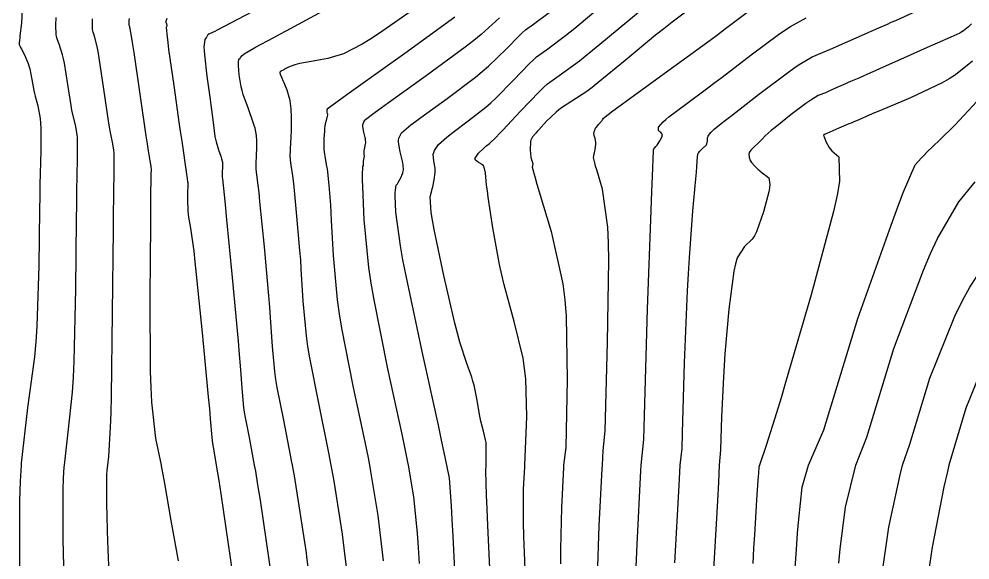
# Model space of a CAD drawing. Header units: metres. Extents: x 837117 to 838479, y 1189012 to 1191015.
# Drawn here: x 837527.6 to 837595.3, y 1189993.2 to 1190031.8 of the extents above; entities that cross this region are included whole.
import ezdxf

# ---------------------------------------------------------------- set-up
doc = ezdxf.new("R2010")
doc.units = ezdxf.units.M
doc.header["$LTSCALE"] = 0.3
doc.layers.add('COTAS 10', color=1, linetype='Continuous')
doc.layers.add('COTAS INT', color=252, linetype='Continuous')

msp = doc.modelspace()

# ---------------------------------------------------------------- linework, layer by layer
at = {"layer": 'COTAS 10'}
for points in [[(837561.26, 1189989.594), (837560.981, 1189995.699), (837560.93, 1189996.891), (837560.889, 1189997.868), (837560.836, 1189999.594), (837560.856, 1189999.975), (837560.857, 1190000), (837560.872, 1190001.456), (837560.853, 1190001.63), (837560.827, 1190001.804), (837560.68, 1190002.425), (837560.494, 1190003.138), (837560.444, 1190003.37), (837560.394, 1190003.617), (837560.219, 1190004.631), (837560.002, 1190005.706), (837559.926, 1190005.992), (837559.843, 1190006.272), (837559.486, 1190007.24), (837558.99, 1190008.77), (837558.819, 1190009.405), (837558.633, 1190010.131), (837557.843, 1190013.514), (837557.156, 1190016.797), (837557.035, 1190017.46), (837556.945, 1190018.015), (837556.869, 1190019.131), (837556.989, 1190019.572), (837557.022, 1190019.702), (837557.054, 1190019.836), (837557.166, 1190020.346), (837557.228, 1190020.875), (837557.228, 1190021.02), (837557.22, 1190021.164), (837557.129, 1190021.679), (837557.097, 1190022.172), (837557.126, 1190022.302), (837557.172, 1190022.43), (837557.477, 1190022.869), (837558.052, 1190023.382), (837558.269, 1190023.556), (837558.511, 1190023.745), (837559.593, 1190024.543), (837560.844, 1190025.531), (837561.193, 1190025.839), (837561.542, 1190026.162), (837562.809, 1190027.455), (837563.944, 1190028.632), (837564.209, 1190028.883), (837564.453, 1190029.101), (837565.158, 1190029.615), (837566.517, 1190030.624), (837567.174, 1190031.154), (837567.953, 1190031.792), (837571.777, 1190035)], [(837548.639, 1189989.273), (837548.087, 1189993.472), (837548.048, 1189993.765), (837547.374, 1189998.183), (837547.197, 1189999.241), (837547.065, 1190000), (837547.025, 1190000.229), (837546.439, 1190003.2), (837545.977, 1190005.532), (837545.882, 1190006.115), (837545.802, 1190006.672), (837545.635, 1190008.459), (837545.502, 1190010.532), (837545.443, 1190011.268), (837545.376, 1190012.075), (837545.056, 1190015.577), (837544.74, 1190018.803), (837544.676, 1190019.436), (837544.621, 1190019.957), (837544.507, 1190020.898), (837544.471, 1190021.133), (837544.466, 1190021.208), (837544.462, 1190021.288), (837544.467, 1190021.614), (837544.485, 1190021.971), (837544.49, 1190022.071), (837544.495, 1190022.17), (837544.515, 1190022.533), (837544.525, 1190022.902), (837544.525, 1190023.006), (837544.522, 1190023.112), (837544.501, 1190023.498), (837544.392, 1190024.028), (837544.334, 1190024.224), (837544.265, 1190024.44), (837543.915, 1190025.398), (837543.555, 1190026.437), (837543.479, 1190026.704), (837543.413, 1190026.963), (837543.262, 1190027.827), (837543.208, 1190028.489), (837543.204, 1190028.622), (837543.205, 1190028.732), (837543.245, 1190028.945), (837543.324, 1190029.026), (837543.348, 1190029.053), (837543.374, 1190029.082), (837543.477, 1190029.199), (837543.691, 1190029.369), (837543.787, 1190029.43), (837543.899, 1190029.496), (837544.433, 1190029.788), (837545.687, 1190030.458), (837546.252, 1190030.763), (837546.911, 1190031.119), (837550.078, 1190032.84)], [(837574.315, 1189993.05), (837574.617, 1189998.545), (837574.689, 1190000), (837574.83, 1190001.197), (837574.849, 1190002.316), (837574.999, 1190007.293), (837575.221, 1190012.431), (837575.286, 1190013.651), (837575.352, 1190014.784), (837575.605, 1190018.141), (837575.815, 1190020.426), (837575.854, 1190020.883), (837575.885, 1190021.263), (837575.93, 1190022), (837575.98, 1190022.232), (837576.015, 1190022.294), (837576.058, 1190022.355), (837576.29, 1190022.568), (837576.52, 1190022.781), (837576.563, 1190022.841), (837576.596, 1190022.903), (837576.64, 1190023.131), (837576.651, 1190023.346), (837576.664, 1190023.399), (837576.682, 1190023.449), (837576.779, 1190023.607), (837576.888, 1190023.726), (837576.912, 1190023.753), (837576.934, 1190023.776), (837576.994, 1190023.835), (837577.037, 1190023.875), (837577.049, 1190023.887), (837577.062, 1190023.899), (837577.106, 1190023.945), (837577.617, 1190024.352), (837577.924, 1190024.592), (837578.303, 1190024.888), (837580.269, 1190026.416), (837582.338, 1190027.979), (837582.782, 1190028.296), (837583.171, 1190028.563), (837584.11, 1190029.113), (837584.848, 1190029.415), (837585.11, 1190029.527), (837585.396, 1190029.651), (837586.638, 1190030.199), (837587.831, 1190030.731), (837588.087, 1190030.845), (837588.311, 1190030.944), (837588.852, 1190031.18), (837589.467, 1190031.45), (837589.738, 1190031.571), (837590.052, 1190031.712), (837591.551, 1190032.385)], [(837530.813, 1189990.96), (837530.72, 1189994.698), (837530.716, 1189998.231), (837530.748, 1189999.088), (837530.793, 1189999.893), (837530.805, 1190000), (837531.074, 1190002.362), (837531.383, 1190005.217), (837531.447, 1190006.265), (837531.501, 1190007.424), (837531.615, 1190012.539), (837531.666, 1190017.517), (837531.679, 1190018.589), (837531.693, 1190019.528), (837531.74, 1190021.815), (837531.744, 1190023.056), (837531.73, 1190023.335), (837531.71, 1190023.586), (837531.584, 1190024.262), (837531.399, 1190025.005), (837531.343, 1190025.299), (837531.283, 1190025.632), (837531.048, 1190027.15), (837530.803, 1190028.653), (837530.737, 1190028.975), (837530.673, 1190029.257), (837530.448, 1190029.934), (837530.278, 1190030.402), (837530.248, 1190030.552), (837530.225, 1190030.71), (837530.205, 1190031.352), (837530.228, 1190031.921)], [(837589.053, 1189991.942), (837589.569, 1189995.581), (837590.364, 1189999.315), (837590.546, 1190000), (837591.052, 1190001.495), (837592.489, 1190006.203), (837594.276, 1190010.619), (837594.796, 1190011.686), (837595.328, 1190012.685), (837597.339, 1190015.729)]]:
    msp.add_lwpolyline(points, dxfattribs=at)
at = {"layer": 'COTAS INT'}
for points in [[(837556.065, 1190032.74), (837553.202, 1190030.757), (837552.582, 1190030.353), (837552.038, 1190030.014), (837550.697, 1190029.314), (837549.828, 1190029.056), (837549.58, 1190028.996), (837549.33, 1190028.94), (837548.402, 1190028.775), (837547.576, 1190028.631), (837547.39, 1190028.588), (837547.223, 1190028.544), (837546.774, 1190028.374), (837546.499, 1190028.225), (837546.442, 1190028.194), (837546.393, 1190028.168), (837546.284, 1190028.109), (837546.238, 1190028.084), (837546.228, 1190028.078), (837546.22, 1190028.073), (837546.201, 1190028.058), (837546.19, 1190028.045), (837546.186, 1190028.041), (837546.181, 1190028.037), (837546.163, 1190028.019), (837546.169, 1190027.953), (837546.179, 1190027.918), (837546.194, 1190027.876), (837546.279, 1190027.666), (837546.404, 1190027.37), (837546.443, 1190027.274), (837546.484, 1190027.172), (837546.65, 1190026.753), (837546.803, 1190026.266), (837546.837, 1190026.12), (837546.866, 1190025.971), (837546.94, 1190025.395), (837546.973, 1190024.798), (837546.977, 1190024.636), (837546.978, 1190024.475), (837546.962, 1190023.905), (837546.932, 1190023.347), (837546.916, 1190023.039), (837546.888, 1190022.489), (837546.881, 1190021.986), (837546.886, 1190021.863), (837546.895, 1190021.746), (837546.95, 1190021.384), (837547.059, 1190020.636), (837547.1, 1190020.277), (837547.147, 1190019.851), (837547.356, 1190017.764), (837547.57, 1190015.302), (837547.62, 1190014.64), (837547.665, 1190013.987), (837547.793, 1190011.7), (837548.025, 1190009.228), (837548.136, 1190008.458), (837548.267, 1190007.651), (837548.906, 1190004.427), (837549.634, 1190000.886), (837549.799, 1190000), (837549.821, 1189999.88), (837550.001, 1189998.863), (837550.596, 1189995.094), (837550.772, 1189993.683), (837551.077, 1189991.233)], [(837563.817, 1189988.285), (837563.588, 1189993.767), (837563.552, 1189994.928), (837563.527, 1189995.935), (837563.532, 1189998.285), (837563.616, 1189999.896), (837563.621, 1190000), (837563.762, 1190003.462), (837563.686, 1190006.153), (837563.603, 1190006.89), (837563.493, 1190007.624), (837562.871, 1190010.249), (837562.151, 1190012.856), (837561.978, 1190013.578), (837561.818, 1190014.301), (837561.337, 1190016.914), (837561.01, 1190019.108), (837560.948, 1190019.567), (837560.897, 1190019.961), (837560.813, 1190020.848), (837560.733, 1190021.245), (837560.686, 1190021.33), (837560.627, 1190021.405), (837560.32, 1190021.59), (837560.09, 1190021.759), (837560.079, 1190021.825), (837560.09, 1190021.899), (837560.322, 1190022.235), (837560.673, 1190022.58), (837560.76, 1190022.66), (837560.842, 1190022.733), (837561.101, 1190022.941), (837561.578, 1190023.392), (837561.798, 1190023.619), (837562.056, 1190023.891), (837563.305, 1190025.239), (837564.64, 1190026.624), (837564.952, 1190026.919), (837565.24, 1190027.175), (837566.069, 1190027.781), (837567.508, 1190028.831), (837568.179, 1190029.368), (837568.969, 1190030.012), (837572.808, 1190033.227)], [(837576.2, 1190033.125), (837574.122, 1190031.571), (837573.536, 1190031.113), (837572.945, 1190030.644), (837570.773, 1190028.852), (837568.851, 1190027.27), (837568.418, 1190026.933), (837568.028, 1190026.64), (837566.98, 1190025.946), (837566.237, 1190025.479), (837566.039, 1190025.329), (837565.844, 1190025.17), (837565.172, 1190024.519), (837564.622, 1190023.916), (837564.505, 1190023.787), (837564.404, 1190023.674), (837564.164, 1190023.402), (837564.055, 1190023.171), (837564.035, 1190023.084), (837564.021, 1190022.987), (837564.006, 1190022.555), (837564.032, 1190022.125), (837564.042, 1190022.029), (837564.055, 1190021.944), (837564.112, 1190021.723), (837564.165, 1190021.59), (837564.174, 1190021.561), (837564.181, 1190021.535), (837564.186, 1190021.47), (837564.175, 1190021.411), (837564.171, 1190021.389), (837564.168, 1190021.364), (837564.154, 1190021.257), (837564.352, 1190020.477), (837564.481, 1190020.029), (837564.643, 1190019.479), (837565.498, 1190016.656), (837566.321, 1190012.92), (837566.463, 1190011.795), (837566.567, 1190010.632), (837566.634, 1190006.105), (837566.543, 1190001.269), (837566.384, 1190000), (837566.376, 1189999.817), (837566.227, 1189996.976), (837566.164, 1189994.002), (837566.174, 1189992.965)], [(837527.792, 1190032.498), (837527.744, 1190031.503), (837527.638, 1190030.613), (837527.618, 1190030.442), (837527.601, 1190030.303), (837527.572, 1190030.073), (837527.57, 1190030.05), (837527.571, 1190030.043), (837527.572, 1190030.034), (837527.581, 1190029.997), (837527.647, 1190029.857), (837527.684, 1190029.783), (837527.73, 1190029.694), (837527.965, 1190029.247), (837528.22, 1190028.647), (837528.279, 1190028.461), (837528.333, 1190028.267), (837528.484, 1190027.497), (837528.621, 1190026.706), (837528.667, 1190026.499), (837528.715, 1190026.297), (837528.916, 1190025.612), (837529.082, 1190024.723), (837529.109, 1190024.392), (837529.127, 1190024.024), (837529.121, 1190022.391), (837529.065, 1190019.999), (837529.051, 1190019.154), (837529.037, 1190018.228), (837528.993, 1190014.223), (837528.844, 1190009.918), (837528.765, 1190008.804), (837528.668, 1190007.723), (837528.181, 1190004.1), (837527.732, 1190000.147), (837527.724, 1190000), (837527.659, 1189998.859), (837527.609, 1189997.487), (837527.615, 1189991.832)], [(837544.677, 1190032.582), (837542.651, 1190031.503), (837541.704, 1190031.015), (837541.52, 1190030.922), (837541.369, 1190030.847), (837541.104, 1190030.728), (837541.065, 1190030.722), (837541.056, 1190030.717), (837541.048, 1190030.712), (837541.024, 1190030.684), (837541.01, 1190030.655), (837541.006, 1190030.643), (837541.004, 1190030.63), (837540.977, 1190030.582), (837540.959, 1190030.554), (837540.936, 1190030.52), (837540.818, 1190030.344), (837540.75, 1190029.811), (837540.76, 1190029.552), (837540.783, 1190029.244), (837540.967, 1190027.727), (837541.199, 1190026.078), (837541.251, 1190025.686), (837541.298, 1190025.324), (837541.425, 1190024.249), (837541.538, 1190023.435), (837541.576, 1190023.237), (837541.618, 1190023.05), (837541.793, 1190022.472), (837541.953, 1190022.034), (837541.985, 1190021.934), (837542.011, 1190021.845), (837542.061, 1190021.602), (837542.071, 1190021.425), (837542.073, 1190021.329), (837542.068, 1190021.16), (837542.059, 1190020.994), (837542.056, 1190020.948), (837542.054, 1190020.903), (837542.046, 1190020.739), (837542.044, 1190020.59), (837542.045, 1190020.553), (837542.048, 1190020.519), (837542.064, 1190020.411), (837542.184, 1190019.277), (837542.252, 1190018.596), (837542.334, 1190017.755), (837542.756, 1190013.389), (837543.182, 1190008.848), (837543.267, 1190007.896), (837543.338, 1190007.076), (837543.476, 1190005.218), (837543.579, 1190004.116), (837543.628, 1190003.772), (837543.687, 1190003.412), (837543.972, 1190001.974), (837544.336, 1190000), (837544.415, 1189999.571), (837544.573, 1189998.602), (837544.747, 1189997.502), (837545.377, 1189993.26), (837545.499, 1189992.435)], [(837558.643, 1190031.947), (837555.071, 1190029.35), (837551.608, 1190026.873), (837550.943, 1190026.396), (837550.406, 1190026.01), (837549.53, 1190025.374), (837549.501, 1190025.315), (837549.499, 1190025.294), (837549.498, 1190025.27), (837549.516, 1190025.167), (837549.54, 1190025.066), (837549.545, 1190025.043), (837549.548, 1190025.023), (837549.55, 1190024.97), (837549.532, 1190024.885), (837549.523, 1190024.845), (837549.512, 1190024.797), (837549.455, 1190024.565), (837549.4, 1190024.339), (837549.389, 1190024.296), (837549.381, 1190024.26), (837549.368, 1190024.199), (837549.366, 1190024.189), (837549.365, 1190024.186), (837549.364, 1190024.181), (837549.357, 1190024.163), (837549.344, 1190024.014), (837549.339, 1190023.928), (837549.333, 1190023.822), (837549.305, 1190023.277), (837549.298, 1190022.652), (837549.306, 1190022.496), (837549.317, 1190022.347), (837549.394, 1190021.871), (837549.496, 1190021.316), (837549.525, 1190021.117), (837549.553, 1190020.899), (837549.656, 1190019.951), (837549.765, 1190018.528), (837549.796, 1190018.012), (837549.829, 1190017.442), (837549.952, 1190014.942), (837550.248, 1190011.785), (837550.39, 1190010.801), (837550.556, 1190009.77), (837551.373, 1190005.653), (837552.244, 1190001.544), (837552.445, 1190000.519), (837552.542, 1190000), (837552.628, 1189999.543), (837553.145, 1189996.424), (837553.514, 1189993.193)], [(837558.796, 1189989.089), (837558.51, 1189994.946), (837558.446, 1189996.125), (837558.389, 1189997.113), (837558.242, 1189999.083), (837558.061, 1190000), (837557.882, 1190000.903), (837557.692, 1190001.797), (837557.463, 1190002.86), (837556.307, 1190008.105), (837555.16, 1190013.489), (837554.935, 1190014.639), (837554.751, 1190015.641), (837554.423, 1190018.03), (837554.388, 1190019.192), (837554.389, 1190019.42), (837554.394, 1190019.609), (837554.449, 1190019.952), (837554.543, 1190020.067), (837554.571, 1190020.11), (837554.601, 1190020.159), (837554.72, 1190020.378), (837554.826, 1190020.587), (837554.865, 1190020.665), (837554.903, 1190020.738), (837554.922, 1190020.806), (837554.928, 1190020.838), (837554.935, 1190020.876), (837554.963, 1190021.061), (837554.945, 1190021.392), (837554.924, 1190021.522), (837554.895, 1190021.669), (837554.73, 1190022.336), (837554.615, 1190023.017), (837554.619, 1190023.173), (837554.637, 1190023.314), (837554.828, 1190023.704), (837555.503, 1190024.258), (837555.827, 1190024.503), (837556.21, 1190024.787), (837558.086, 1190026.145), (837560.111, 1190027.67), (837560.587, 1190028.059), (837561.027, 1190028.434), (837562.313, 1190029.672), (837563.247, 1190030.641), (837563.465, 1190030.847), (837563.666, 1190031.027), (837564.246, 1190031.45), (837565.366, 1190032.281)], [(837568.801, 1189992.07), (837568.923, 1189995.668), (837569.136, 1189999.738), (837569.148, 1190000), (837569.208, 1190001.054), (837569.343, 1190002.45), (837569.505, 1190008.748), (837569.607, 1190014.591), (837569.582, 1190015.853), (837569.533, 1190016.96), (837569.162, 1190019.673), (837568.743, 1190021.056), (837568.664, 1190021.325), (837568.601, 1190021.545), (837568.504, 1190021.927), (837568.528, 1190022.053), (837568.541, 1190022.111), (837568.556, 1190022.179), (837568.632, 1190022.508), (837568.688, 1190022.868), (837568.691, 1190022.955), (837568.688, 1190023.037), (837568.63, 1190023.287), (837568.561, 1190023.492), (837568.551, 1190023.546), (837568.545, 1190023.597), (837568.555, 1190023.773), (837568.631, 1190023.956), (837568.665, 1190024.014), (837568.706, 1190024.074), (837568.903, 1190024.313), (837569.096, 1190024.534), (837569.134, 1190024.582), (837569.166, 1190024.624), (837569.226, 1190024.728), (837569.9, 1190025.259), (837570.32, 1190025.57), (837570.84, 1190025.952), (837573.558, 1190027.925), (837576.574, 1190030.118), (837577.281, 1190030.639), (837577.933, 1190031.122), (837579.829, 1190032.558)], [(837533.984, 1189992.299), (837533.917, 1189993.969), (837533.882, 1189995.291), (837533.872, 1189995.677), (837533.862, 1189996.071), (837533.825, 1189997.564), (837533.824, 1189998.975), (837533.836, 1189999.318), (837533.854, 1189999.639), (837533.895, 1190000), (837533.966, 1190000.625), (837534.098, 1190002.711), (837534.129, 1190003.725), (837534.157, 1190004.929), (837534.237, 1190010.855), (837534.294, 1190016.805), (837534.308, 1190018.024), (837534.32, 1190019.057), (837534.358, 1190021.24), (837534.361, 1190022.087), (837534.351, 1190022.278), (837534.337, 1190022.449), (837534.251, 1190022.911), (837534.083, 1190023.713), (837534.018, 1190024.1), (837533.945, 1190024.557), (837533.612, 1190026.804), (837533.276, 1190029.034), (837533.2, 1190029.481), (837533.132, 1190029.854), (837532.95, 1190030.586), (837532.846, 1190030.871), (837532.828, 1190030.962), (837532.814, 1190031.058), (837532.802, 1190031.449), (837532.818, 1190031.822)], [(837535.416, 1190031.843), (837535.412, 1190031.781), (837535.408, 1190031.723), (837535.399, 1190031.546), (837535.403, 1190031.407), (837535.408, 1190031.372), (837535.415, 1190031.34), (837535.452, 1190031.238), (837535.591, 1190030.451), (837535.663, 1190029.986), (837535.749, 1190029.414), (837536.607, 1190023.483), (837536.694, 1190022.9), (837536.768, 1190022.421), (837536.919, 1190021.56), (837536.965, 1190021.313), (837536.972, 1190021.221), (837536.977, 1190021.119), (837536.976, 1190020.665), (837536.952, 1190019.026), (837536.942, 1190018.177), (837536.932, 1190017.156), (837536.884, 1190012.043), (837536.915, 1190006.696), (837536.953, 1190005.529), (837537.005, 1190004.497), (837537.302, 1190001.9), (837537.695, 1190000), (837537.702, 1189999.964), (837537.82, 1189999.348), (837537.94, 1189998.697), (837538.399, 1189996.061), (837538.903, 1189993.194)], [(837538.104, 1190031.85), (837538.056, 1190031.712), (837538.04, 1190031.641), (837538.041, 1190031.615), (837538.044, 1190031.588), (837538.071, 1190031.469), (837538.095, 1190031.349), (837538.096, 1190031.32), (837538.094, 1190031.293), (837538.065, 1190031.213), (837538.118, 1190030.536), (837538.168, 1190030.133), (837538.233, 1190029.636), (837538.595, 1190027.062), (837538.996, 1190024.29), (837539.086, 1190023.669), (837539.166, 1190023.11), (837539.505, 1190020.746), (837539.53, 1190020.577), (837539.55, 1190020.44), (837539.587, 1190020.209), (837539.593, 1190020.176), (837539.594, 1190020.164), (837539.594, 1190020.089), (837539.591, 1190019.869), (837539.59, 1190019.755), (837539.588, 1190019.618), (837539.582, 1190018.932), (837539.609, 1190018.113), (837539.628, 1190017.892), (837539.653, 1190017.673), (837539.786, 1190016.906), (837540.02, 1190015.268), (837540.108, 1190014.501), (837540.207, 1190013.598), (837540.648, 1190009.203), (837541.059, 1190004.881), (837541.139, 1190004.024), (837541.204, 1190003.314), (837541.317, 1190001.977), (837541.356, 1190001.559), (837541.375, 1190001.429), (837541.397, 1190001.293), (837541.505, 1190000.748), (837541.628, 1190000), (837541.806, 1189998.913), (837541.95, 1189997.963), (837542.119, 1189996.822), (837542.951, 1189991.106)], [(837561.816, 1190031.888), (837560.513, 1190030.706), (837559.982, 1190030.279), (837559.377, 1190029.808), (837556.579, 1190027.748), (837553.909, 1190025.83), (837553.385, 1190025.449), (837552.955, 1190025.134), (837552.179, 1190024.539), (837552.069, 1190024.314), (837552.059, 1190024.233), (837552.057, 1190024.144), (837552.123, 1190023.752), (837552.217, 1190023.365), (837552.234, 1190023.278), (837552.246, 1190023.201), (837552.254, 1190022.998), (837552.231, 1190022.855), (837552.224, 1190022.816), (837552.216, 1190022.777), (837552.185, 1190022.639), (837552.16, 1190022.486), (837552.157, 1190022.438), (837552.154, 1190022.387), (837552.157, 1190022.185), (837552.159, 1190021.99), (837552.157, 1190021.945), (837552.152, 1190021.903), (837552.124, 1190021.783), (837552.097, 1190021.684), (837552.093, 1190021.655), (837552.091, 1190021.625), (837552.098, 1190021.514), (837552.101, 1190021.411), (837552.097, 1190021.387), (837552.09, 1190021.365), (837552.047, 1190021.298), (837552.027, 1190020.681), (837552.034, 1190020.312), (837552.047, 1190019.856), (837552.142, 1190017.493), (837552.483, 1190014.086), (837552.651, 1190012.972), (837552.851, 1190011.784), (837553.84, 1190006.879), (837554.853, 1190002.202), (837555.068, 1190001.158), (837555.255, 1190000.223), (837555.295, 1190000), (837555.693, 1189997.753), (837555.952, 1189995.153), (837556.025, 1189994.136), (837556.1, 1189992.99)], [(837571.439, 1189990.137), (837571.619, 1189994.359), (837571.894, 1189999.619), (837571.912, 1190000), (837572.108, 1190001.827), (837572.139, 1190003.534), (837572.368, 1190011.131), (837572.629, 1190018.163), (837572.68, 1190019.514), (837572.721, 1190020.607), (837572.793, 1190022.4), (837572.801, 1190022.488), (837572.802, 1190022.505), (837572.803, 1190022.52), (837572.805, 1190022.548), (837572.815, 1190022.563), (837572.821, 1190022.569), (837572.829, 1190022.575), (837572.87, 1190022.607), (837572.959, 1190022.709), (837572.997, 1190022.76), (837573.041, 1190022.822), (837573.247, 1190023.127), (837573.407, 1190023.443), (837573.42, 1190023.51), (837573.421, 1190023.569), (837573.315, 1190023.71), (837573.173, 1190023.821), (837573.151, 1190023.862), (837573.136, 1190023.906), (837573.143, 1190024.101), (837573.473, 1190024.485), (837573.66, 1190024.648), (837573.89, 1190024.836), (837575.069, 1190025.723), (837576.671, 1190026.902), (837577.167, 1190027.276), (837577.687, 1190027.669), (837579.753, 1190029.257), (837581.704, 1190030.706), (837582.15, 1190031.011), (837582.556, 1190031.275), (837583.683, 1190031.88)], [(837595.466, 1190031.471), (837595.236, 1190031.246), (837594.893, 1190030.969), (837594.764, 1190030.889), (837594.621, 1190030.809), (837593.983, 1190030.507), (837593.019, 1190030.09), (837592.67, 1190029.936), (837592.286, 1190029.765), (837590.601, 1190029.011), (837588.95, 1190028.27), (837588.586, 1190028.107), (837588.263, 1190027.964), (837587.432, 1190027.601), (837586.838, 1190027.346), (837586.664, 1190027.27), (837586.486, 1190027.192), (837585.808, 1190026.891), (837585.184, 1190026.616), (837585.04, 1190026.553), (837584.909, 1190026.497), (837584.538, 1190026.345), (837584.066, 1190026.069), (837583.871, 1190025.935), (837583.647, 1190025.775), (837582.608, 1190024.99), (837581.581, 1190024.18), (837581.365, 1190024.005), (837581.18, 1190023.851), (837580.761, 1190023.474), (837580.537, 1190023.243), (837580.476, 1190023.182), (837580.414, 1190023.122), (837580.192, 1190022.915), (837579.986, 1190022.723), (837579.934, 1190022.673), (837579.885, 1190022.624), (837579.727, 1190022.457), (837579.621, 1190022.284), (837579.604, 1190022.23), (837579.593, 1190022.175), (837579.599, 1190021.957), (837579.688, 1190021.717), (837579.729, 1190021.648), (837579.776, 1190021.579), (837580.009, 1190021.317), (837580.26, 1190021.08), (837580.32, 1190021.025), (837580.375, 1190020.976), (837580.542, 1190020.836), (837580.697, 1190020.717), (837580.745, 1190020.68), (837580.796, 1190020.641), (837581, 1190020.486), (837581.078, 1190020.014), (837581.05, 1190019.775), (837581, 1190019.49), (837580.64, 1190018.067), (837580.126, 1190016.637), (837579.979, 1190016.346), (837579.831, 1190016.102), (837579.278, 1190015.601), (837578.762, 1190014.792), (837578.637, 1190014.354), (837578.519, 1190013.822), (837578.157, 1190011.126), (837577.887, 1190007.941), (837577.827, 1190007.1), (837577.773, 1190006.277), (837577.631, 1190003.455), (837577.56, 1190001.097), (837577.474, 1190000), (837577.412, 1189998.799), (837577.341, 1189997.472), (837577.011, 1189991.741)], [(837595.529, 1190028.806), (837594.317, 1190027.827), (837593.864, 1190027.546), (837593.358, 1190027.261), (837591.105, 1190026.197), (837588.965, 1190025.292), (837588.531, 1190025.108), (837588.166, 1190024.953), (837587.419, 1190024.63), (837587.021, 1190024.455), (837586.876, 1190024.392), (837586.716, 1190024.323), (837586.012, 1190024.023), (837585.365, 1190023.748), (837585.141, 1190023.652), (837584.978, 1190023.583), (837584.972, 1190023.58), (837584.971, 1190023.58), (837584.969, 1190023.579), (837584.966, 1190023.578), (837584.961, 1190023.575), (837584.959, 1190023.574), (837584.957, 1190023.572), (837584.947, 1190023.564), (837584.935, 1190023.555), (837584.918, 1190023.538), (837584.938, 1190023.455), (837584.954, 1190023.406), (837584.975, 1190023.345), (837585.088, 1190023.034), (837585.314, 1190022.641), (837585.407, 1190022.528), (837585.512, 1190022.415), (837585.999, 1190021.992), (837586.045, 1190020.218), (837585.871, 1190019.253), (837585.618, 1190018.081), (837584.03, 1190012.137), (837582.254, 1190006.06), (837581.882, 1190004.805), (837581.561, 1190003.735), (837580.832, 1190001.417), (837580.351, 1190000), (837580.309, 1189999.857), (837580.272, 1189999.433), (837580.255, 1189999.205), (837580.236, 1189998.929), (837580.143, 1189997.532), (837579.987, 1189995.046), (837579.928, 1189994.084), (837579.862, 1189993.003)], [(837582.586, 1189988.432), (837582.972, 1189993.983), (837583.063, 1189995.148), (837583.148, 1189996.151), (837583.395, 1189998.432), (837583.836, 1190000), (837584.924, 1190002.519), (837587.344, 1190010.451), (837589.73, 1190017.111), (837590.213, 1190018.416), (837590.618, 1190019.487), (837591.439, 1190021.408), (837591.899, 1190021.921), (837592.076, 1190022.104), (837592.276, 1190022.305), (837593.176, 1190023.178), (837594.264, 1190024.251), (837594.582, 1190024.578), (837594.906, 1190024.917), (837596.134, 1190026.251)], [(837585.996, 1189993.01), (837586.1, 1189994.047), (837586.482, 1189997.006), (837587.203, 1190000), (837587.988, 1190002.007), (837589.917, 1190008.327), (837592.028, 1190013.895), (837592.545, 1190015.1), (837593.032, 1190016.159), (837594.549, 1190018.768), (837595.709, 1190020.189)], [(837596.236, 1190006.982), (837595.061, 1190004.078), (837593.851, 1190000), (837593.74, 1189999.558), (837593.484, 1189998.462), (837592.655, 1189994.155), (837592.005, 1189989.837)]]:
    msp.add_lwpolyline(points, dxfattribs=at)

doc.saveas('drawing.dxf')
